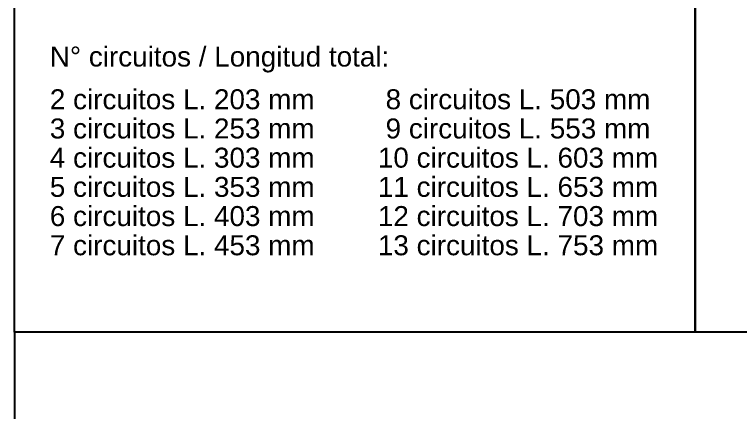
# Model space of a CAD drawing. Header units: millimetres. Extents: x 441156 to 441876, y 4514765 to 4515211.
# Drawn here: x 441488.511 to 441492.243, y 4515043.541 to 4515045.585 of the extents above; entities that cross this region are included whole.
import ezdxf

# ---------------------------------------------------------------- set-up
doc = ezdxf.new("R2010")
doc.units = ezdxf.units.MM
doc.layers.add('01_textos', color=7, linetype='Continuous')
doc.layers.add('Cassette', color=7, linetype='Continuous')
doc.styles.add('NIEVES2', font='sanss___.ttf')

msp = doc.modelspace()

# ---------------------------------------------------------------- linework, layer by layer
at = {"color": 0, "linetype": 'Continuous'}
for p, q in [((441488.51090462, 4515043.95291845), (441488.51090462, 4515048.05299145)), ((441492.01090462, 4515048.05299145), (441492.01090462, 4515043.95291845)), ((441492.01090462, 4515043.95291845), (441488.51090462, 4515043.95291845)), ((441488.51090462, 4515043.95291845), (441488.51090462, 4515038.88287371)), ((441488.51090462, 4515043.95291845), (441488.51090462, 4515038.88287371))]:
    msp.add_line(p, q, dxfattribs=at)
msp.add_line((441497.26090462, 4515043.95291845), (441488.51090462, 4515043.95291845))
msp.add_line((441497.26090462, 4515043.95291845), (441488.51090462, 4515043.95291845))
at = {"layer": 'Cassette'}
for p, q in [((441492.01090462, 4515043.95291847), (441492.01090462, 4515048.05299148)), ((441497.26090462, 4515043.95291847), (441492.01090462, 4515043.95291847))]:
    msp.add_line(p, q, dxfattribs=at)

# ---------------------------------------------------------------- texts
at = {"layer": '01_textos', "style": 'NIEVES2'}
for s, p in [('N° circuitos / Longitud total:', (441488.69233257, 4515045.31763112)), ('2 circuitos L. 203 mm', (441488.69233257, 4515045.09827582)), (' 8 circuitos L. 503 mm', (441490.37897827, 4515045.09827582)), ('3 circuitos L. 253 mm', (441488.69233257, 4515044.94827582)), (' 9 circuitos L. 553 mm', (441490.37897827, 4515044.94827582)), ('4 circuitos L. 303 mm', (441488.69233257, 4515044.79827582)), ('10 circuitos L. 603 mm', (441490.37897827, 4515044.79827582)), ('5 circuitos L. 353 mm', (441488.69233257, 4515044.64827582)), ('11 circuitos L. 653 mm', (441490.37897827, 4515044.64827582)), ('6 circuitos L. 403 mm', (441488.69233257, 4515044.49827582)), ('12 circuitos L. 703 mm', (441490.37897827, 4515044.49827582)), ('7 circuitos L. 453 mm', (441488.69233257, 4515044.34827582)), ('13 circuitos L. 753 mm', (441490.37897827, 4515044.34827582))]:
    msp.add_text(s, height=0.1025611647, dxfattribs=at).set_placement(p)

doc.saveas('drawing.dxf')
